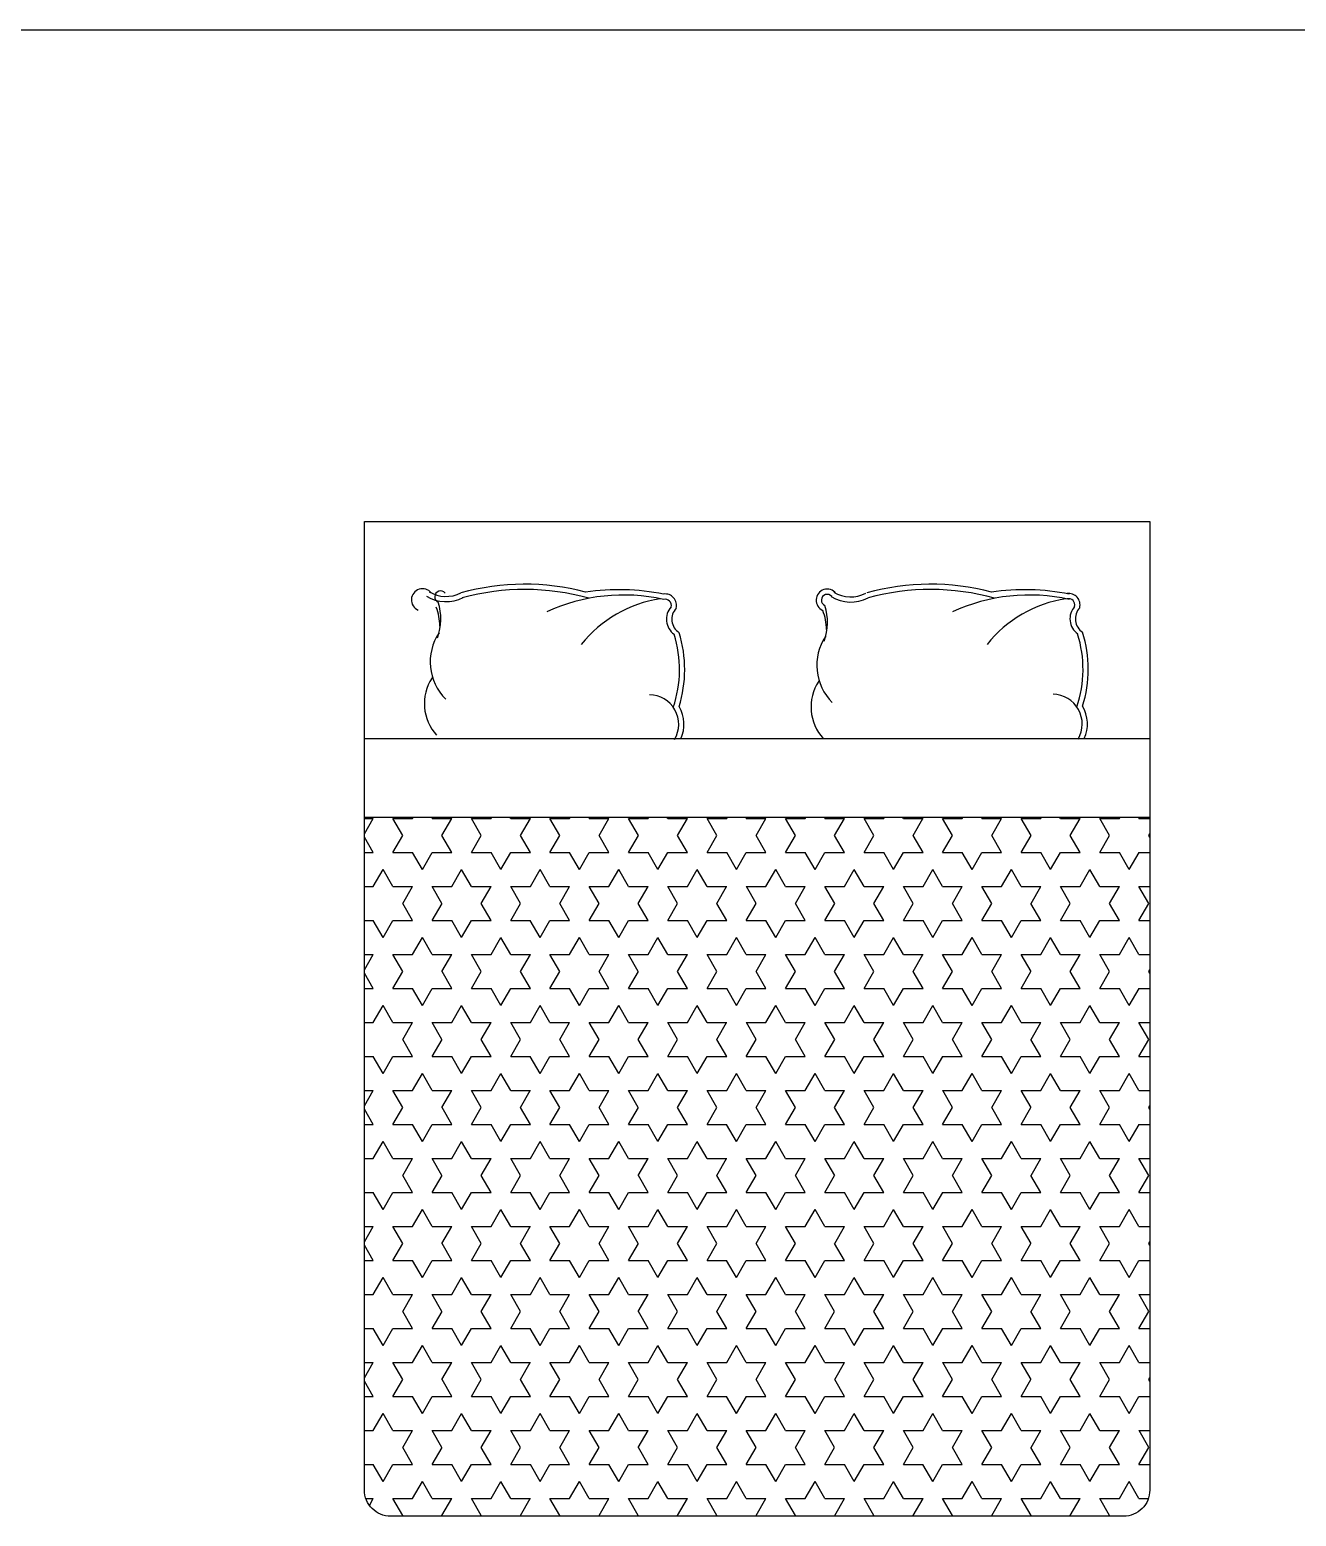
# Model space of a CAD drawing. Header units: inches. Extents: x 6.7 to 49.2, y 11 to 35.8.
# Drawn here: x 11.548 to 13.967, y 12.728 to 15.566 of the extents above; entities that cross this region are included whole.
import ezdxf

# ---------------------------------------------------------------- set-up
doc = ezdxf.new("R2010")
doc.units = ezdxf.units.IN
doc.header["$MEASUREMENT"] = 0
doc.layers.add('1', color=1, linetype='Continuous')
doc.layers.add('4', color=4, linetype='Continuous')

msp = doc.modelspace()

# ---------------------------------------------------------------- hatches: boundary and pattern name
at = {"layer": '4'}
h = msp.add_hatch(dxfattribs=at)
h.set_pattern_fill('STARS', color=256, scale=0.3, style=0)
h.set_pattern_definition([(0, (114.39147, -36.14752), (0, 0.064951905), [0.0375, -0.0375]), (60, (114.39147, -36.14752), (-0.05625, 0.032475953), [0.0375, -0.0375]), (120, (114.41022, -36.11504), (-0.05625, -0.032475953), [0.0375, -0.0375])])
h.paths.add_polyline_path([(13.6871, 14.062), (12.1871, 14.062), (12.1871, 12.7776, 0.414214), (12.2371, 12.7276), (13.6371, 12.7276, 0.414214), (13.6871, 12.7776)])

# ---------------------------------------------------------------- linework, layer by layer
at = {"layer": '1'}
msp.add_line((7.0465, 15.5665), (27.3727, 15.5665), dxfattribs=at)
at = {"layer": '4'}
msp.add_lwpolyline([(12.1871, 14.6276), (13.6871, 14.6276), (13.6871, 12.7776, -0.414214), (13.6371, 12.7276), (12.2371, 12.7276, -0.414214), (12.1871, 12.7776), (12.1871, 14.6276)], format="xyb", dxfattribs=at)
for points in [[(13.6871, 14.212), (12.1871, 14.212)], [(13.6871, 14.062), (12.1871, 14.062)]]:
    msp.add_lwpolyline(points, dxfattribs=at)
for centre, radius, start, end in [((12.4935, 14.0485), 0.459, 75.3476, 105.4257), ((13.2685, 14.0485), 0.459, 75.3476, 105.4257), ((12.298, 14.4777), 0.0212, 38.3001, 246.5307), ((12.3431, 14.5472), 0.073, 238.9837, 296.6966), ((12.3431, 14.5472), 0.063, 238.9837, 296.6966), ((12.3326, 14.4835), 0.0112, 38.3001, 246.5307), ((12.4935, 14.0485), 0.449, 74.2315, 105.4257), ((12.6823, 14.1354), 0.3516, 77.5101, 114.7344), ((12.7876, 14.2442), 0.2382, 98.6074, 141.4305), ((12.6729, 14.0444), 0.4526, 79.1059, 98.0403), ((12.7613, 14.467), 0.012, 345.9657, 104.0675), ((12.7613, 14.467), 0.022, 345.9657, 97.4267), ((13.0711, 14.477), 0.0212, 38.3001, 246.5307), ((13.0711, 14.477), 0.0112, 38.3001, 246.5307), ((13.1163, 14.5465), 0.073, 238.9837, 296.6966), ((13.1163, 14.5465), 0.063, 238.9837, 296.6966), ((13.2685, 14.0485), 0.449, 74.2315, 105.4257), ((13.4573, 14.1354), 0.3516, 77.5101, 114.7344), ((13.5626, 14.2442), 0.2382, 98.6074, 141.4305), ((13.4479, 14.0444), 0.4526, 79.1059, 98.0403), ((13.532, 14.4679), 0.012, 345.9657, 104.0675), ((13.532, 14.4679), 0.022, 345.9657, 97.4267), ((12.2292, 14.4268), 0.102, 0.2877, 21.3591), ((12.2249, 14.4413), 0.1081, 340.6008, 17.1513), ((12.7992, 14.4407), 0.0353, 138.1991, 234.4886), ((12.805, 14.4407), 0.0307, 136.8401, 236.9231), ((12.9676, 14.4203), 0.102, 0.2877, 21.3591), ((12.9634, 14.4348), 0.1081, 340.6008, 17.1513), ((13.5699, 14.4415), 0.0353, 138.1991, 234.4886), ((13.5757, 14.4415), 0.0307, 136.8401, 236.9231), ((12.4128, 14.359), 0.1001, 146.2053, 225.2162), ((12.5627, 14.3445), 0.2262, 341.415, 17.3389), ((12.5627, 14.3445), 0.2362, 342.5884, 17.3389), ((13.1513, 14.3525), 0.1001, 146.2053, 225.2162), ((13.3334, 14.3453), 0.2262, 341.415, 17.3389), ((13.3334, 14.3453), 0.2362, 342.5884, 17.3389), ((12.3913, 14.2794), 0.0897, 146.8127, 222.2787), ((13.1298, 14.273), 0.0897, 146.8127, 222.2787), ((12.7307, 14.2399), 0.0567, 329.4243, 89.0407), ((13.5014, 14.2407), 0.0567, 329.4243, 89.0407), ((12.7307, 14.2399), 0.0667, 335.286, 30.5622), ((13.5014, 14.2407), 0.0667, 335.286, 30.5622)]:
    msp.add_arc(centre, radius, start, end, dxfattribs=at)

doc.saveas('drawing.dxf')
